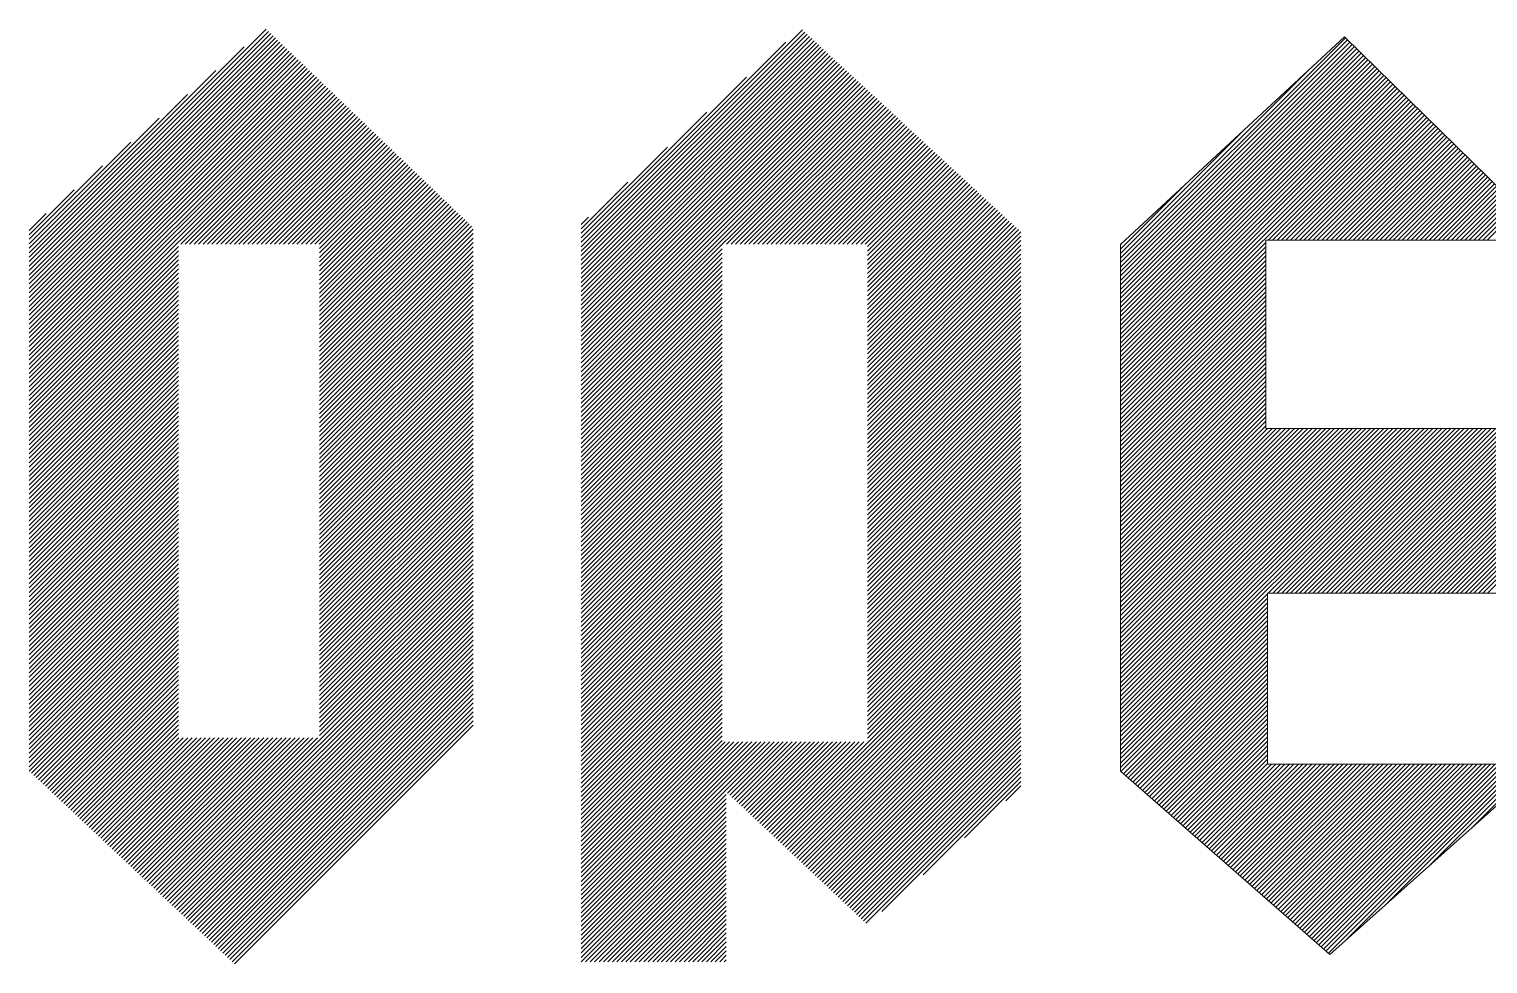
# Model space of a CAD drawing. Header units: inches. Extents: x 35 to 2894, y 23 to 617.
# Drawn here: x 846.41 to 855.64, y 117.64 to 123.56 of the extents above; entities that cross this region are included whole.
import ezdxf

# ---------------------------------------------------------------- set-up
doc = ezdxf.new("R2010")
doc.units = ezdxf.units.IN
doc.header["$MEASUREMENT"] = 0
doc.layers.add('ONDOCS', color=7, linetype='Continuous', lineweight=0)

msp = doc.modelspace()

# ---------------------------------------------------------------- linework, layer by layer
at = {"layer": 'ONDOCS', "color": 7, "linetype": 'Continuous', "lineweight": 0, "ltscale": 100}
for p, q in [((846.4092, 122.0559), (847.9093, 123.5559)), ((846.4092, 122.0276), (847.9237, 123.542)), ((846.4092, 121.9993), (847.9381, 123.5282)), ((846.4092, 121.971), (847.9526, 123.5143)), ((846.4092, 121.9427), (847.967, 123.5005)), ((849.9011, 122.1503), (851.3017, 123.5509)), ((849.9011, 122.122), (851.3164, 123.5373)), ((849.9011, 122.0937), (851.3311, 123.5237)), ((849.9011, 122.0654), (851.3458, 123.5101)), ((849.9011, 122.0371), (851.3605, 123.4965)), ((853.3138, 122.0782), (854.7372, 123.5016)), ((846.4092, 121.9144), (847.9814, 123.4866)), ((846.4092, 121.8861), (847.9959, 123.4727)), ((846.4092, 121.8578), (848.0103, 123.4589)), ((846.4092, 122.0842), (847.7701, 123.445)), ((846.4092, 121.8295), (848.0247, 123.445)), ((846.4092, 121.8012), (848.0392, 123.4312)), ((846.4092, 121.7729), (848.0536, 123.4173)), ((846.4092, 121.7446), (848.0681, 123.4034)), ((849.9011, 122.0088), (851.3752, 123.4829)), ((849.9011, 122.1786), (851.197, 123.4745)), ((849.9011, 121.9805), (851.3899, 123.4693)), ((849.9011, 121.9522), (851.4046, 123.4557)), ((849.9011, 121.9239), (851.4193, 123.4421)), ((849.9011, 121.8956), (851.434, 123.4285)), ((849.9011, 121.8673), (851.4487, 123.4149)), ((849.9011, 121.839), (851.4634, 123.4013)), ((853.3138, 122.0499), (854.7515, 123.4876)), ((853.3138, 122.0216), (854.7658, 123.4736)), ((853.3138, 121.9934), (854.78, 123.4596)), ((853.3138, 121.9651), (854.7943, 123.4456)), ((853.3138, 121.9368), (854.8086, 123.4316)), ((853.3138, 121.9085), (854.8229, 123.4176)), ((853.3138, 121.8802), (854.8372, 123.4036)), ((846.4092, 121.7163), (848.0825, 123.3896)), ((846.4092, 121.688), (848.0969, 123.3757)), ((846.4092, 121.6597), (848.1114, 123.3619)), ((846.4092, 121.6314), (848.1258, 123.348)), ((846.4092, 121.6031), (848.1402, 123.3341)), ((846.4092, 121.5748), (848.1547, 123.3203)), ((846.4092, 121.5466), (848.1691, 123.3064)), ((849.9011, 121.8107), (851.4781, 123.3878)), ((849.9011, 121.7825), (851.4928, 123.3742)), ((849.9011, 121.7542), (851.5075, 123.3606)), ((849.9011, 121.7259), (851.5222, 123.347)), ((849.9011, 121.6976), (851.5369, 123.3334)), ((849.9011, 121.6693), (851.5516, 123.3198)), ((849.9011, 121.641), (851.5663, 123.3062)), ((853.3138, 121.8519), (854.8515, 123.3896)), ((853.3138, 121.8236), (854.8658, 123.3756)), ((853.3138, 121.7953), (854.8801, 123.3616)), ((853.3138, 121.767), (854.8944, 123.3476)), ((853.3138, 121.7387), (854.9087, 123.3336)), ((853.3138, 121.7104), (854.9229, 123.3196)), ((853.3138, 121.6821), (854.9372, 123.3056)), ((846.4092, 122.1125), (847.5909, 123.2941)), ((846.4092, 121.5183), (848.1835, 123.2926)), ((846.4092, 121.49), (848.198, 123.2787)), ((846.4092, 121.4617), (848.2124, 123.2649)), ((846.4092, 121.4334), (848.2268, 123.251)), ((846.4092, 121.4051), (848.2413, 123.2371)), ((846.4092, 121.3768), (848.2557, 123.2233)), ((849.9011, 121.6127), (851.581, 123.2926)), ((849.9011, 121.5844), (851.5957, 123.279)), ((849.9011, 121.5561), (851.6104, 123.2654)), ((849.9011, 122.2069), (850.9471, 123.2529)), ((849.9011, 121.5278), (851.6251, 123.2518)), ((849.9011, 121.4995), (851.6398, 123.2382)), ((849.9011, 121.4712), (851.6545, 123.2246)), ((853.3138, 121.6539), (854.9515, 123.2915)), ((853.3138, 122.1065), (854.4867, 123.2794)), ((853.3138, 121.6256), (854.9658, 123.2775)), ((853.3138, 121.5973), (854.9801, 123.2635)), ((853.3138, 121.569), (854.9944, 123.2495)), ((853.3139, 121.5407), (855.0087, 123.2355)), ((853.3139, 121.5124), (855.023, 123.2215)), ((846.4092, 121.3485), (848.2702, 123.2094)), ((846.4092, 121.3202), (848.2846, 123.1956)), ((846.4092, 121.2919), (848.299, 123.1817)), ((846.4092, 121.2636), (848.3135, 123.1678)), ((846.4092, 122.1408), (847.4117, 123.1432)), ((847.3679, 122.194), (848.3279, 123.154)), ((847.3962, 122.194), (848.3423, 123.1401)), ((847.4245, 122.194), (848.3568, 123.1263)), ((849.9011, 121.4429), (851.6692, 123.211)), ((849.9011, 121.4146), (851.6839, 123.1975)), ((849.9011, 121.3863), (851.6986, 123.1839)), ((849.9011, 121.358), (851.7133, 123.1703)), ((849.9011, 121.3297), (851.728, 123.1567)), ((849.9011, 121.3014), (851.7427, 123.1431)), ((850.822, 122.194), (851.7574, 123.1295)), ((853.3139, 121.4841), (855.0373, 123.2075)), ((853.3139, 121.4558), (855.0516, 123.1935)), ((853.3139, 121.4275), (855.0659, 123.1795)), ((853.3139, 121.3992), (855.0801, 123.1655)), ((853.3139, 121.3709), (855.0944, 123.1515)), ((853.3139, 121.3426), (855.1087, 123.1375)), ((853.3139, 121.3144), (855.123, 123.1235)), ((847.4528, 122.194), (848.3712, 123.1124)), ((847.4811, 122.194), (848.3856, 123.0985)), ((847.5094, 122.194), (848.4001, 123.0847)), ((847.5377, 122.194), (848.4145, 123.0708)), ((847.566, 122.194), (848.429, 123.057)), ((847.5943, 122.194), (848.4434, 123.0431)), ((847.6226, 122.194), (848.4578, 123.0293)), ((849.9011, 122.2352), (850.6971, 123.0312)), ((850.8503, 122.194), (851.7721, 123.1159)), ((850.8786, 122.194), (851.7868, 123.1023)), ((850.9069, 122.194), (851.8015, 123.0887)), ((850.9351, 122.194), (851.8162, 123.0751)), ((850.9634, 122.194), (851.8309, 123.0615)), ((850.9917, 122.194), (851.8457, 123.0479)), ((851.02, 122.194), (851.8604, 123.0343)), ((854.2481, 122.2203), (855.1373, 123.1095)), ((854.2764, 122.2203), (855.1516, 123.0955)), ((854.3047, 122.2203), (855.1659, 123.0815)), ((854.333, 122.2203), (855.1802, 123.0675)), ((854.3613, 122.2203), (855.1945, 123.0535)), ((854.3896, 122.2203), (855.2088, 123.0395)), ((846.4092, 122.169), (847.2325, 122.9923)), ((847.6509, 122.194), (848.4723, 123.0154)), ((847.6792, 122.194), (848.4867, 123.0015)), ((847.7075, 122.194), (848.5011, 122.9877)), ((847.7358, 122.194), (848.5156, 122.9738)), ((847.7641, 122.194), (848.53, 122.96)), ((847.7924, 122.194), (848.5444, 122.9461)), ((851.0483, 122.194), (851.8751, 123.0207)), ((851.0766, 122.194), (851.8898, 123.0072)), ((851.1049, 122.194), (851.9045, 122.9936)), ((851.1332, 122.194), (851.9192, 122.98)), ((851.1615, 122.194), (851.9339, 122.9664)), ((851.1898, 122.194), (851.9486, 122.9528)), ((851.2181, 122.194), (851.9633, 122.9392)), ((854.4179, 122.2203), (855.223, 123.0255)), ((854.4462, 122.2203), (855.2373, 123.0115)), ((854.4745, 122.2203), (855.2516, 122.9975)), ((854.5027, 122.2203), (855.2659, 122.9834)), ((854.531, 122.2203), (855.2802, 122.9694)), ((854.5593, 122.2203), (855.2945, 122.9554)), ((854.5876, 122.2203), (855.3088, 122.9414)), ((847.8207, 122.194), (848.5589, 122.9322)), ((847.849, 122.194), (848.5733, 122.9184)), ((847.8773, 122.194), (848.5878, 122.9045)), ((847.9055, 122.194), (848.6022, 122.8907)), ((847.9338, 122.194), (848.6166, 122.8768)), ((847.9621, 122.194), (848.6311, 122.8629)), ((847.9904, 122.194), (848.6455, 122.8491)), ((851.2464, 122.194), (851.978, 122.9256)), ((851.2747, 122.194), (851.9927, 122.912)), ((851.303, 122.194), (852.0074, 122.8984)), ((851.3313, 122.194), (852.0221, 122.8848)), ((851.3596, 122.194), (852.0368, 122.8712)), ((851.3879, 122.194), (852.0515, 122.8576)), ((851.4162, 122.194), (852.0662, 122.844)), ((853.3138, 122.1348), (854.0996, 122.9206)), ((854.6159, 122.2203), (855.3231, 122.9274)), ((854.6442, 122.2203), (855.3374, 122.9134)), ((854.6725, 122.2203), (855.3517, 122.8994)), ((854.7008, 122.2203), (855.366, 122.8854)), ((854.7291, 122.2203), (855.3802, 122.8714)), ((854.7574, 122.2203), (855.3945, 122.8574)), ((854.7857, 122.2203), (855.4088, 122.8434)), ((846.4092, 122.1973), (847.0533, 122.8414)), ((848.0187, 122.194), (848.6599, 122.8352)), ((848.047, 122.194), (848.6744, 122.8214)), ((848.0753, 122.194), (848.6888, 122.8075)), ((848.1036, 122.194), (848.7032, 122.7937)), ((848.1319, 122.194), (848.7177, 122.7798)), ((848.1602, 122.194), (848.7321, 122.7659)), ((848.1885, 122.194), (848.7466, 122.7521)), ((849.9011, 122.2635), (850.4472, 122.8096)), ((851.4445, 122.194), (852.0809, 122.8304)), ((851.4728, 122.194), (852.0956, 122.8169)), ((851.501, 122.194), (852.1103, 122.8033)), ((851.5293, 122.194), (852.125, 122.7897)), ((851.5576, 122.194), (852.1397, 122.7761)), ((851.5859, 122.194), (852.1544, 122.7625)), ((854.814, 122.2203), (855.4231, 122.8294)), ((854.8423, 122.2203), (855.4374, 122.8154)), ((854.8706, 122.2203), (855.4517, 122.8014)), ((854.8989, 122.2203), (855.466, 122.7874)), ((854.9272, 122.2203), (855.4803, 122.7734)), ((854.9555, 122.2203), (855.4946, 122.7594)), ((846.4092, 122.2256), (846.8741, 122.6905)), ((848.2168, 122.194), (848.761, 122.7382)), ((848.2451, 122.194), (848.7754, 122.7244)), ((848.2471, 122.1677), (848.7899, 122.7105)), ((848.2471, 122.1394), (848.8043, 122.6966)), ((848.2471, 122.1111), (848.8187, 122.6828)), ((848.2471, 122.0828), (848.8332, 122.6689)), ((851.6142, 122.194), (852.1691, 122.7489)), ((851.6425, 122.194), (852.1838, 122.7353)), ((851.6708, 122.194), (852.1985, 122.7217)), ((851.6991, 122.194), (852.2132, 122.7081)), ((851.7127, 122.1793), (852.2279, 122.6945)), ((851.7127, 122.151), (852.2426, 122.6809)), ((851.7127, 122.1227), (852.2573, 122.6673)), ((854.9838, 122.2203), (855.5089, 122.7454)), ((855.0121, 122.2203), (855.5231, 122.7314)), ((855.0404, 122.2203), (855.5374, 122.7174)), ((855.0687, 122.2203), (855.5517, 122.7034)), ((855.0969, 122.2203), (855.566, 122.6893)), ((855.1252, 122.2203), (855.5803, 122.6753)), ((855.1535, 122.2203), (855.5946, 122.6613)), ((848.2471, 122.0545), (848.8476, 122.6551)), ((848.2471, 122.0262), (848.862, 122.6412)), ((848.2471, 121.9979), (848.8765, 122.6273)), ((848.2471, 121.9696), (848.8909, 122.6135)), ((848.2471, 121.9413), (848.9054, 122.5996)), ((848.2471, 121.913), (848.9198, 122.5858)), ((848.2471, 121.8847), (848.9342, 122.5719)), ((849.9011, 122.2918), (850.1972, 122.5879)), ((851.7127, 122.0944), (852.272, 122.6537)), ((851.7127, 122.0661), (852.2867, 122.6402)), ((851.7127, 122.0378), (852.3014, 122.6266)), ((851.7127, 122.0095), (852.3161, 122.613)), ((851.7127, 121.9812), (852.3308, 122.5994)), ((851.7127, 121.9529), (852.3455, 122.5858)), ((851.7127, 121.9246), (852.3602, 122.5722)), ((855.1818, 122.2203), (855.6089, 122.6473)), ((855.2101, 122.2203), (855.6232, 122.6333)), ((855.2384, 122.2203), (855.6375, 122.6193)), ((855.2667, 122.2203), (855.6518, 122.6053)), ((855.295, 122.2203), (855.6661, 122.5913)), ((855.3233, 122.2203), (855.6803, 122.5773)), ((846.4092, 122.2539), (846.6949, 122.5396)), ((848.2471, 121.8564), (848.9487, 122.5581)), ((848.2471, 121.8281), (848.9631, 122.5442)), ((848.2471, 121.7999), (848.9775, 122.5303)), ((848.2471, 121.7716), (848.992, 122.5165)), ((848.2471, 121.7433), (849.0064, 122.5026)), ((848.2471, 121.715), (849.0208, 122.4888)), ((848.2471, 121.6867), (849.0353, 122.4749)), ((851.7127, 121.8963), (852.3749, 122.5586)), ((851.7127, 121.868), (852.3896, 122.545)), ((851.7127, 121.8397), (852.4043, 122.5314)), ((851.7127, 121.8114), (852.419, 122.5178)), ((851.7127, 121.7831), (852.4337, 122.5042)), ((851.7127, 121.7548), (852.4484, 122.4906)), ((851.7127, 121.7265), (852.4631, 122.477)), ((853.3138, 122.1631), (853.7125, 122.5618)), ((855.3516, 122.2203), (855.6946, 122.5633)), ((855.3799, 122.2203), (855.7089, 122.5493)), ((855.4082, 122.2203), (855.7232, 122.5353)), ((855.4365, 122.2203), (855.7375, 122.5213)), ((855.4648, 122.2203), (855.7518, 122.5073)), ((855.4931, 122.2203), (855.7661, 122.4933)), ((855.5214, 122.2203), (855.7804, 122.4793)), ((846.4092, 122.2822), (846.5157, 122.3887)), ((848.2471, 121.6584), (849.0497, 122.461)), ((848.2471, 121.6301), (849.0642, 122.4472)), ((848.2471, 121.6018), (849.0786, 122.4333)), ((848.2471, 121.5735), (849.093, 122.4195)), ((848.2471, 121.5452), (849.1075, 122.4056)), ((848.2471, 121.5169), (849.1219, 122.3917)), ((851.7127, 121.6983), (852.4779, 122.4634)), ((851.7127, 121.67), (852.4926, 122.4499)), ((851.7127, 121.6417), (852.5073, 122.4363)), ((851.7127, 121.6134), (852.522, 122.4227)), ((851.7127, 121.5851), (852.5367, 122.4091)), ((851.7127, 121.5568), (852.5514, 122.3955)), ((851.7127, 121.5285), (852.5661, 122.3819)), ((855.5497, 122.2203), (855.7947, 122.4653)), ((855.578, 122.2203), (855.809, 122.4513)), ((855.6063, 122.2203), (855.8232, 122.4373)), ((855.6346, 122.2203), (855.8375, 122.4233)), ((848.2471, 121.4886), (849.1363, 122.3779)), ((848.2471, 121.4603), (849.1508, 122.364)), ((848.2471, 121.432), (849.1652, 122.3502)), ((848.2471, 121.4037), (849.1796, 122.3363)), ((848.2471, 121.3754), (849.1941, 122.3225)), ((848.2471, 121.3471), (849.2085, 122.3086)), ((848.2471, 121.3188), (849.2185, 122.2903)), ((849.9011, 122.3201), (849.9473, 122.3663)), ((851.7127, 121.5002), (852.5808, 122.3683)), ((851.7127, 121.4719), (852.5955, 122.3547)), ((851.7127, 121.4436), (852.6102, 122.3411)), ((851.7127, 121.4153), (852.6249, 122.3275)), ((851.7127, 121.387), (852.6396, 122.3139)), ((851.7127, 121.3587), (852.6543, 122.3003)), ((848.2471, 121.2905), (849.2185, 122.262)), ((848.2471, 121.2622), (849.2185, 122.2337)), ((848.2471, 121.234), (849.2185, 122.2054)), ((851.7127, 121.3304), (852.669, 122.2867)), ((851.7127, 121.3021), (852.6837, 122.2731)), ((851.7127, 121.2738), (852.6841, 122.2452)), ((851.7127, 121.2455), (852.6841, 122.217)), ((853.3138, 122.1914), (853.3254, 122.203)), ((853.3139, 121.2861), (854.2331, 122.2053)), ((846.4092, 121.2353), (847.3544, 122.1805)), ((846.4092, 121.207), (847.3544, 122.1522)), ((846.4092, 121.1787), (847.3544, 122.1239)), ((848.2471, 121.2057), (849.2185, 122.1771)), ((848.2471, 121.1774), (849.2185, 122.1488)), ((848.2471, 121.1491), (849.2185, 122.1205)), ((849.9011, 121.2731), (850.7937, 122.1658)), ((849.9011, 121.2448), (850.7937, 122.1375)), ((849.9011, 121.2166), (850.7937, 122.1092)), ((851.7127, 121.2172), (852.6841, 122.1887)), ((851.7127, 121.1889), (852.6841, 122.1604)), ((851.7127, 121.1606), (852.6841, 122.1321)), ((851.7127, 121.1324), (852.6841, 122.1038)), ((853.3139, 121.2578), (854.2331, 122.177)), ((853.3139, 121.2295), (854.2331, 122.1487)), ((853.3139, 121.2012), (854.2331, 122.1204)), ((846.4092, 121.1504), (847.3544, 122.0956)), ((846.4092, 121.1221), (847.3544, 122.0673)), ((846.4092, 121.0938), (847.3544, 122.039)), ((848.2471, 121.1208), (849.2185, 122.0922)), ((848.2471, 121.0925), (849.2185, 122.0639)), ((848.2471, 121.0642), (849.2185, 122.0356)), ((849.9011, 121.1883), (850.7937, 122.0809)), ((849.9011, 121.16), (850.7937, 122.0526)), ((849.9011, 121.1317), (850.7937, 122.0243)), ((851.7127, 121.1041), (852.6841, 122.0755)), ((851.7127, 121.0758), (852.6841, 122.0472)), ((851.7127, 121.0475), (852.6841, 122.0189)), ((853.3139, 121.1729), (854.2331, 122.0921)), ((853.3139, 121.1446), (854.2331, 122.0638)), ((853.3139, 121.1163), (854.2331, 122.0355)), ((846.4092, 121.0655), (847.3544, 122.0107)), ((846.4092, 121.0372), (847.3544, 121.9824)), ((846.4092, 121.0089), (847.3544, 121.9541)), ((846.4092, 120.9807), (847.3544, 121.9258)), ((848.2471, 121.0359), (849.2185, 122.0073)), ((848.2471, 121.0076), (849.2185, 121.979)), ((848.2471, 120.9793), (849.2185, 121.9507)), ((848.2471, 120.951), (849.2185, 121.9224)), ((849.9011, 121.1034), (850.7937, 121.996)), ((849.9011, 121.0751), (850.7937, 121.9677)), ((849.9011, 121.0468), (850.7937, 121.9394)), ((851.7127, 121.0192), (852.6841, 121.9906)), ((851.7127, 120.9909), (852.6841, 121.9623)), ((851.7127, 120.9626), (852.6841, 121.934)), ((853.3139, 121.088), (854.2331, 122.0072)), ((853.3139, 121.0597), (854.2331, 121.9789)), ((853.3139, 121.0314), (854.2331, 121.9506)), ((853.3139, 121.0031), (854.2331, 121.9223)), ((846.4092, 120.9524), (847.3544, 121.8975)), ((846.4092, 120.9241), (847.3544, 121.8692)), ((846.4092, 120.8958), (847.3544, 121.8409)), ((848.2471, 120.9227), (849.2185, 121.8941)), ((848.2471, 120.8944), (849.2185, 121.8658)), ((848.2471, 120.8661), (849.2185, 121.8375)), ((849.9011, 121.0185), (850.7937, 121.9111)), ((849.9011, 120.9902), (850.7937, 121.8828)), ((849.9011, 120.9619), (850.7937, 121.8546)), ((851.7127, 120.9343), (852.6841, 121.9057)), ((851.7127, 120.906), (852.6841, 121.8774)), ((851.7127, 120.8777), (852.6841, 121.8491)), ((853.3139, 120.9749), (854.2331, 121.894)), ((853.3139, 120.9466), (854.2331, 121.8657)), ((853.3139, 120.9183), (854.2331, 121.8374)), ((846.4092, 120.8675), (847.3544, 121.8126)), ((846.4092, 120.8392), (847.3544, 121.7843)), ((846.4092, 120.8109), (847.3544, 121.756)), ((848.2471, 120.8378), (849.2185, 121.8092)), ((848.2471, 120.8095), (849.2185, 121.7809)), ((848.2471, 120.7812), (849.2185, 121.7527)), ((849.9011, 120.9336), (850.7937, 121.8263)), ((849.9011, 120.9053), (850.7937, 121.798)), ((849.9011, 120.877), (850.7937, 121.7697)), ((849.9011, 120.8487), (850.7937, 121.7414)), ((851.7127, 120.8494), (852.6841, 121.8208)), ((851.7127, 120.8211), (852.6841, 121.7925)), ((851.7127, 120.7928), (852.6841, 121.7642)), ((851.7127, 120.7645), (852.6841, 121.7359)), ((853.3139, 120.89), (854.2331, 121.8091)), ((853.3139, 120.8617), (854.2331, 121.7809)), ((853.3139, 120.8334), (854.2331, 121.7526)), ((846.4092, 120.7826), (847.3544, 121.7278)), ((846.4092, 120.7543), (847.3544, 121.6995)), ((846.4092, 120.726), (847.3544, 121.6712)), ((846.4092, 120.6977), (847.3544, 121.6429)), ((848.2471, 120.7529), (849.2185, 121.7244)), ((848.2471, 120.7246), (849.2185, 121.6961)), ((848.2471, 120.6963), (849.2185, 121.6678)), ((849.9011, 120.8204), (850.7937, 121.7131)), ((849.9011, 120.7921), (850.7937, 121.6848)), ((849.9011, 120.7638), (850.7937, 121.6565)), ((851.7127, 120.7362), (852.6841, 121.7076)), ((851.7127, 120.7079), (852.6841, 121.6793)), ((851.7127, 120.6796), (852.6841, 121.6511)), ((853.3139, 120.8051), (854.2331, 121.7243)), ((853.3139, 120.7768), (854.2331, 121.696)), ((853.3139, 120.7485), (854.2331, 121.6677)), ((846.4092, 120.6694), (847.3544, 121.6146)), ((846.4092, 120.6411), (847.3544, 121.5863)), ((846.4092, 120.6128), (847.3544, 121.558)), ((848.2471, 120.6681), (849.2185, 121.6395)), ((848.2471, 120.6398), (849.2185, 121.6112)), ((848.2471, 120.6115), (849.2185, 121.5829)), ((848.2471, 120.5832), (849.2185, 121.5546)), ((849.9011, 120.7355), (850.7937, 121.6282)), ((849.9011, 120.7072), (850.7937, 121.5999)), ((849.9011, 120.6789), (850.7937, 121.5716)), ((851.7127, 120.6513), (852.6841, 121.6228)), ((851.7127, 120.623), (852.6841, 121.5945)), ((851.7127, 120.5947), (852.6841, 121.5662)), ((853.314, 120.7202), (854.2331, 121.6394)), ((853.314, 120.6919), (854.2331, 121.6111)), ((853.314, 120.6636), (854.2331, 121.5828)), ((853.314, 120.6354), (854.2331, 121.5545)), ((846.4092, 120.5845), (847.3544, 121.5297)), ((846.4092, 120.5562), (847.3544, 121.5014)), ((846.4092, 120.5279), (847.3544, 121.4731)), ((848.2471, 120.5549), (849.2185, 121.5263)), ((848.2471, 120.5266), (849.2185, 121.498)), ((848.2471, 120.4983), (849.2185, 121.4697)), ((849.9011, 120.6507), (850.7937, 121.5433)), ((849.9011, 120.6224), (850.7937, 121.515)), ((849.9011, 120.5941), (850.7937, 121.4867)), ((849.9011, 120.5658), (850.7937, 121.4584)), ((851.7127, 120.5665), (852.6841, 121.5379)), ((851.7127, 120.5382), (852.6841, 121.5096)), ((851.7127, 120.5099), (852.6841, 121.4813)), ((853.314, 120.6071), (854.2331, 121.5262)), ((853.314, 120.5788), (854.2331, 121.4979)), ((853.314, 120.5505), (854.2331, 121.4696)), ((846.4092, 120.4996), (847.3544, 121.4448)), ((846.4092, 120.4713), (847.3544, 121.4165)), ((846.4092, 120.443), (847.3544, 121.3882)), ((848.2471, 120.47), (849.2185, 121.4414)), ((848.2471, 120.4417), (849.2185, 121.4131)), ((848.2471, 120.4134), (849.2185, 121.3848)), ((849.9011, 120.5375), (850.7937, 121.4301)), ((849.9011, 120.5092), (850.7937, 121.4018)), ((849.9011, 120.4809), (850.7937, 121.3735)), ((851.7127, 120.4816), (852.6841, 121.453)), ((851.7127, 120.4533), (852.6841, 121.4247)), ((851.7127, 120.425), (852.6841, 121.3964)), ((851.7127, 120.3967), (852.6841, 121.3681)), ((853.314, 120.5222), (854.2331, 121.4413)), ((853.314, 120.4939), (854.2331, 121.413)), ((853.314, 120.4656), (854.2331, 121.3847)), ((846.4092, 120.4148), (847.3544, 121.3599)), ((846.4092, 120.3865), (847.3544, 121.3316)), ((846.4092, 120.3582), (847.3544, 121.3033)), ((846.4092, 120.3299), (847.3544, 121.275)), ((848.2471, 120.3851), (849.2185, 121.3565)), ((848.2471, 120.3568), (849.2185, 121.3282)), ((848.2471, 120.3285), (849.2185, 121.2999)), ((849.9011, 120.4526), (850.7937, 121.3452)), ((849.9011, 120.4243), (850.7937, 121.3169)), ((849.9011, 120.396), (850.7937, 121.2887)), ((851.7127, 120.3684), (852.6841, 121.3398)), ((851.7127, 120.3401), (852.6841, 121.3115)), ((851.7127, 120.3118), (852.6841, 121.2832)), ((853.314, 120.4373), (854.2331, 121.3564)), ((853.314, 120.409), (854.2331, 121.3281)), ((853.314, 120.3807), (854.2331, 121.2998)), ((846.4092, 120.3016), (847.3544, 121.2467)), ((846.4092, 120.2733), (847.3544, 121.2184)), ((846.4092, 120.245), (847.3544, 121.1901)), ((848.2471, 120.3002), (849.2185, 121.2716)), ((848.2471, 120.2719), (849.2185, 121.2433)), ((848.2471, 120.2436), (849.2185, 121.215)), ((848.2471, 120.2153), (849.2185, 121.1867)), ((849.9011, 120.3677), (850.7937, 121.2604)), ((849.9011, 120.3394), (850.7937, 121.2321)), ((849.9011, 120.3111), (850.7937, 121.2038)), ((851.7127, 120.2835), (852.6841, 121.2549)), ((851.7127, 120.2552), (852.6841, 121.2266)), ((851.7127, 120.2269), (852.6841, 121.1983)), ((853.314, 120.3524), (854.2331, 121.2715)), ((853.314, 120.3241), (854.2331, 121.2432)), ((853.314, 120.2959), (854.2331, 121.215)), ((853.314, 120.2676), (854.2331, 121.1867)), ((846.4092, 120.2167), (847.3544, 121.1619)), ((846.4092, 120.1884), (847.3544, 121.1336)), ((846.4092, 120.1601), (847.3544, 121.1053)), ((848.2471, 120.187), (849.2185, 121.1585)), ((848.2471, 120.1587), (849.2185, 121.1302)), ((848.2471, 120.1304), (849.2185, 121.1019)), ((849.9011, 120.2828), (850.7937, 121.1755)), ((849.9011, 120.2545), (850.7937, 121.1472)), ((849.9011, 120.2262), (850.7937, 121.1189)), ((849.9011, 120.1979), (850.7937, 121.0906)), ((851.7127, 120.1986), (852.6841, 121.17)), ((851.7127, 120.1703), (852.6841, 121.1417)), ((851.7127, 120.142), (852.6841, 121.1134)), ((853.314, 120.2393), (854.2331, 121.1584)), ((853.314, 120.211), (854.2331, 121.1301)), ((853.314, 120.1827), (854.2331, 121.1018)), ((846.4092, 120.1318), (847.3544, 121.077)), ((846.4092, 120.1035), (847.3544, 121.0487)), ((846.4092, 120.0752), (847.3544, 121.0204)), ((848.2471, 120.1021), (849.2185, 121.0736)), ((848.2471, 120.0739), (849.2185, 121.0453)), ((848.2471, 120.0456), (849.2185, 121.017)), ((849.9011, 120.1696), (850.7937, 121.0623)), ((849.9011, 120.1413), (850.7937, 121.034)), ((849.9011, 120.113), (850.7937, 121.0057)), ((851.7127, 120.1137), (852.6841, 121.0851)), ((851.7127, 120.0854), (852.6841, 121.0569)), ((851.7127, 120.0571), (852.6841, 121.0286)), ((851.7127, 120.0288), (852.6841, 121.0003)), ((853.314, 120.1544), (854.2331, 121.0735)), ((853.314, 120.1261), (854.2331, 121.0452)), ((853.314, 120.0978), (854.2447, 121.0285)), ((853.314, 120.0695), (854.273, 121.0285)), ((853.314, 120.0412), (854.3013, 121.0285)), ((853.314, 120.0129), (854.3296, 121.0285)), ((853.314, 119.9846), (854.3578, 121.0285)), ((853.314, 119.9564), (854.3861, 121.0285)), ((853.314, 119.9281), (854.4144, 121.0285)), ((853.3141, 119.8998), (854.4427, 121.0285)), ((853.3141, 119.8715), (854.471, 121.0285)), ((853.3141, 119.8432), (854.4993, 121.0285)), ((853.3141, 119.8149), (854.5276, 121.0285)), ((853.3141, 119.7866), (854.5559, 121.0285)), ((853.3141, 119.7583), (854.5842, 121.0285)), ((853.3141, 119.73), (854.6125, 121.0285)), ((853.3141, 119.7017), (854.6408, 121.0285)), ((853.3141, 119.6734), (854.6691, 121.0285)), ((853.3141, 119.6452), (854.6974, 121.0285)), ((853.3141, 119.6169), (854.7257, 121.0285)), ((853.3141, 119.5886), (854.754, 121.0285)), ((853.3141, 119.5603), (854.7823, 121.0285)), ((853.3141, 119.532), (854.8106, 121.0285)), ((853.3141, 119.5037), (854.8389, 121.0285)), ((853.3141, 119.4754), (854.8672, 121.0285)), ((853.3141, 119.4471), (854.8955, 121.0285)), ((853.3141, 119.4188), (854.9237, 121.0285)), ((853.3141, 119.3905), (854.952, 121.0285)), ((853.3141, 119.3622), (854.9803, 121.0285)), ((853.3141, 119.3339), (855.0086, 121.0285)), ((853.3141, 119.3057), (855.0369, 121.0285)), ((853.3141, 119.2774), (855.0652, 121.0285)), ((853.3141, 119.2491), (855.0935, 121.0285)), ((853.3141, 119.2208), (855.1218, 121.0285)), ((853.3141, 119.1925), (855.1501, 121.0285)), ((853.3141, 119.1642), (855.1784, 121.0285)), ((853.3141, 119.1359), (855.2067, 121.0285)), ((853.3141, 119.1076), (855.235, 121.0285)), ((853.3142, 119.0793), (855.2633, 121.0285)), ((854.2492, 119.9861), (855.2916, 121.0285)), ((854.2775, 119.9861), (855.3199, 121.0285)), ((854.3058, 119.9861), (855.3482, 121.0285)), ((854.3341, 119.9861), (855.3765, 121.0285)), ((854.3624, 119.9861), (855.4048, 121.0285)), ((854.3907, 119.9861), (855.4331, 121.0285)), ((854.419, 119.9861), (855.4614, 121.0285)), ((854.4473, 119.9861), (855.4897, 121.0285)), ((854.4756, 119.9861), (855.5179, 121.0285)), ((854.5039, 119.9861), (855.5462, 121.0285)), ((854.5322, 119.9861), (855.5745, 121.0285)), ((854.5605, 119.9861), (855.6028, 121.0285)), ((854.5888, 119.9861), (855.6311, 121.0285)), ((854.6171, 119.9861), (855.6594, 121.0285)), ((854.6454, 119.9861), (855.6877, 121.0285)), ((854.6737, 119.9861), (855.716, 121.0285)), ((854.702, 119.9861), (855.7443, 121.0285)), ((854.7303, 119.9861), (855.7726, 121.0285)), ((854.7585, 119.9861), (855.8009, 121.0285)), ((854.7868, 119.9861), (855.8292, 121.0285)), ((854.8151, 119.9861), (855.8575, 121.0285)), ((854.8434, 119.9861), (855.8858, 121.0285)), ((854.8717, 119.9861), (855.9141, 121.0285)), ((854.9, 119.9861), (855.9424, 121.0285)), ((854.9283, 119.9861), (855.9707, 121.0285)), ((854.9566, 119.9861), (855.999, 121.0285)), ((854.9849, 119.9861), (856.0273, 121.0285)), ((855.0132, 119.9861), (856.0556, 121.0285)), ((855.0415, 119.9861), (856.0563, 121.0009)), ((846.4092, 120.0469), (847.3544, 120.9921)), ((846.4092, 120.0186), (847.3544, 120.9638)), ((846.4092, 119.9903), (847.3544, 120.9355)), ((846.4092, 119.962), (847.3544, 120.9072)), ((848.2471, 120.0173), (849.2185, 120.9887)), ((848.2471, 119.989), (849.2185, 120.9604)), ((848.2471, 119.9607), (849.2185, 120.9321)), ((848.2471, 119.9324), (849.2185, 120.9038)), ((849.9011, 120.0848), (850.7937, 120.9774)), ((849.9011, 120.0565), (850.7937, 120.9491)), ((849.9011, 120.0282), (850.7937, 120.9208)), ((851.7127, 120.0005), (852.6841, 120.972)), ((851.7127, 119.9723), (852.6841, 120.9437)), ((851.7127, 119.944), (852.6841, 120.9154)), ((855.0698, 119.9861), (856.0563, 120.9726)), ((855.0981, 119.9861), (856.0563, 120.9443)), ((855.1264, 119.9861), (856.0563, 120.916)), ((846.4092, 119.9337), (847.3544, 120.8789)), ((846.4092, 119.9054), (847.3544, 120.8506)), ((846.4092, 119.8771), (847.3544, 120.8223)), ((848.2471, 119.9041), (849.2185, 120.8755)), ((848.2471, 119.8758), (849.2185, 120.8472)), ((848.2471, 119.8475), (849.2185, 120.8189)), ((849.9011, 119.9999), (850.7937, 120.8925)), ((849.9011, 119.9716), (850.7937, 120.8642)), ((849.9011, 119.9433), (850.7937, 120.8359)), ((851.7127, 119.9157), (852.6841, 120.8871)), ((851.7127, 119.8874), (852.6841, 120.8588)), ((851.7127, 119.8591), (852.6841, 120.8305)), ((855.1547, 119.9861), (856.0563, 120.8877)), ((855.183, 119.9861), (856.0563, 120.8594)), ((855.2113, 119.9861), (856.0563, 120.8311)), ((846.4092, 119.8489), (847.3544, 120.794)), ((846.4092, 119.8206), (847.3544, 120.7657)), ((846.4092, 119.7923), (847.3544, 120.7374)), ((848.2471, 119.8192), (849.2185, 120.7906)), ((848.2471, 119.7909), (849.2185, 120.7623)), ((848.2471, 119.7626), (849.2185, 120.734)), ((849.9011, 119.915), (850.7937, 120.8076)), ((849.9011, 119.8867), (850.7937, 120.7793)), ((849.9011, 119.8584), (850.7937, 120.751)), ((849.9011, 119.8301), (850.7937, 120.7228)), ((851.7127, 119.8308), (852.6841, 120.8022)), ((851.7127, 119.8025), (852.6841, 120.7739)), ((851.7127, 119.7742), (852.6841, 120.7456)), ((855.2396, 119.9861), (856.0563, 120.8028)), ((855.2679, 119.9861), (856.0563, 120.7745)), ((855.2962, 119.9861), (856.0563, 120.7462)), ((846.4092, 119.764), (847.3544, 120.7091)), ((846.4092, 119.7357), (847.3544, 120.6808)), ((846.4092, 119.7074), (847.3544, 120.6525)), ((848.2471, 119.7343), (849.2185, 120.7057)), ((848.2471, 119.706), (849.2185, 120.6774)), ((848.2471, 119.6777), (849.2185, 120.6491)), ((849.9011, 119.8018), (850.7937, 120.6945)), ((849.9011, 119.7735), (850.7937, 120.6662)), ((849.9011, 119.7452), (850.7937, 120.6379)), ((851.7127, 119.7459), (852.6841, 120.7173)), ((851.7127, 119.7176), (852.6841, 120.689)), ((851.7127, 119.6893), (852.6841, 120.6607)), ((851.7127, 119.661), (852.6841, 120.6324)), ((855.3245, 119.9861), (856.0563, 120.7179)), ((855.3527, 119.9861), (856.0563, 120.6896)), ((855.381, 119.9861), (856.0563, 120.6613)), ((855.4093, 119.9861), (856.0563, 120.633)), ((846.4092, 119.6791), (847.3544, 120.6242)), ((846.4092, 119.6508), (847.3544, 120.596)), ((846.4092, 119.6225), (847.3544, 120.5677)), ((846.4092, 119.5942), (847.3544, 120.5394)), ((848.2471, 119.6494), (849.2185, 120.6208)), ((848.2471, 119.6211), (849.2185, 120.5926)), ((848.2471, 119.5928), (849.2185, 120.5643)), ((848.2471, 119.5645), (849.2185, 120.536)), ((849.9011, 119.7169), (850.7937, 120.6096)), ((849.9011, 119.6886), (850.7937, 120.5813)), ((849.9011, 119.6603), (850.7937, 120.553)), ((851.7127, 119.6327), (852.6841, 120.6041)), ((851.7127, 119.6044), (852.6841, 120.5758)), ((851.7127, 119.5761), (852.6841, 120.5475)), ((855.4376, 119.9861), (856.0563, 120.6047)), ((855.4659, 119.9861), (856.0563, 120.5764)), ((855.4942, 119.9861), (856.0563, 120.5481)), ((846.4092, 119.5659), (847.3544, 120.5111)), ((846.4092, 119.5376), (847.3544, 120.4828)), ((846.4092, 119.5093), (847.3544, 120.4545)), ((848.2471, 119.5362), (849.2185, 120.5077)), ((848.2471, 119.508), (849.2185, 120.4794)), ((848.2471, 119.4797), (849.2185, 120.4511)), ((849.9011, 119.632), (850.7937, 120.5247)), ((849.9011, 119.6037), (850.7937, 120.4964)), ((849.9011, 119.5754), (850.7937, 120.4681)), ((851.7127, 119.5478), (852.6841, 120.5192)), ((851.7127, 119.5195), (852.6841, 120.491)), ((851.7127, 119.4912), (852.6841, 120.4627)), ((855.5225, 119.9861), (856.0563, 120.5199)), ((855.5508, 119.9861), (856.0563, 120.4916)), ((855.5791, 119.9861), (856.0563, 120.4633)), ((846.4092, 119.481), (847.3544, 120.4262)), ((846.4092, 119.4527), (847.3544, 120.3979)), ((846.4092, 119.4244), (847.3544, 120.3696)), ((848.2471, 119.4514), (849.2185, 120.4228)), ((848.2471, 119.4231), (849.2185, 120.3945)), ((848.2471, 119.3948), (849.2185, 120.3662)), ((849.9011, 119.5471), (850.7937, 120.4398)), ((849.9011, 119.5188), (850.7937, 120.4115)), ((849.9011, 119.4906), (850.7937, 120.3832)), ((849.9011, 119.4623), (850.7937, 120.3549)), ((851.7127, 119.4629), (852.6841, 120.4344)), ((851.7127, 119.4346), (852.6841, 120.4061)), ((851.7127, 119.4064), (852.6841, 120.3778)), ((855.6074, 119.9861), (856.0563, 120.435)), ((855.6357, 119.9861), (856.0563, 120.4067)), ((846.4092, 119.3961), (847.3544, 120.3413)), ((846.4092, 119.3678), (847.3544, 120.313)), ((846.4092, 119.3395), (847.3544, 120.2847)), ((848.2471, 119.3665), (849.2185, 120.3379)), ((848.2471, 119.3382), (849.2185, 120.3096)), ((848.2471, 119.3099), (849.2185, 120.2813)), ((849.9011, 119.434), (850.7937, 120.3266)), ((849.9011, 119.4057), (850.7937, 120.2983)), ((849.9011, 119.3774), (850.7937, 120.27)), ((851.7127, 119.3781), (852.6841, 120.3495)), ((851.7127, 119.3498), (852.6841, 120.3212)), ((851.7127, 119.3215), (852.6841, 120.2929)), ((851.7127, 119.2932), (852.6841, 120.2646)), ((846.4092, 119.3112), (847.3544, 120.2564)), ((846.4092, 119.2829), (847.3544, 120.2281)), ((846.4092, 119.2547), (847.3544, 120.1998)), ((846.4092, 119.2264), (847.3544, 120.1715)), ((848.2471, 119.2816), (849.2185, 120.253)), ((848.2471, 119.2533), (849.2185, 120.2247)), ((848.2471, 119.225), (849.2185, 120.1964)), ((848.2471, 119.1967), (849.2185, 120.1681)), ((849.9011, 119.3491), (850.7937, 120.2417)), ((849.9011, 119.3208), (850.7937, 120.2134)), ((849.9011, 119.2925), (850.7937, 120.1851)), ((851.7127, 119.2649), (852.6841, 120.2363)), ((851.7127, 119.2366), (852.6841, 120.208)), ((851.7127, 119.2083), (852.6841, 120.1797)), ((846.4092, 119.1981), (847.3544, 120.1432)), ((846.4092, 119.1698), (847.3544, 120.1149)), ((846.4092, 119.1415), (847.3544, 120.0866)), ((848.2471, 119.1684), (849.2185, 120.1398)), ((848.2471, 119.1401), (849.2185, 120.1115)), ((848.2471, 119.1118), (849.2185, 120.0832)), ((849.9011, 119.2642), (850.7937, 120.1569)), ((849.9011, 119.2359), (850.7937, 120.1286)), ((849.9011, 119.2076), (850.7937, 120.1003)), ((851.7127, 119.18), (852.6841, 120.1514)), ((851.7127, 119.1517), (852.6841, 120.1231)), ((851.7127, 119.1234), (852.6841, 120.0948)), ((846.4092, 119.1132), (847.3544, 120.0583)), ((846.4092, 119.0849), (847.3544, 120.03)), ((846.4092, 119.0566), (847.3544, 120.0018)), ((847.2558, 118.0639), (849.2185, 120.0267)), ((847.2703, 118.0502), (849.2185, 119.9984)), ((848.2471, 119.0835), (849.2185, 120.0549)), ((849.9011, 119.1793), (850.7937, 120.072)), ((849.9011, 119.151), (850.7937, 120.0437)), ((849.9011, 119.1227), (850.7937, 120.0154)), ((849.9011, 119.0944), (850.7937, 119.9871)), ((851.1201, 118.446), (852.6841, 120.0099)), ((851.1347, 118.4322), (852.6841, 119.9816)), ((851.7127, 119.0951), (852.6841, 120.0665)), ((851.7127, 119.0668), (852.6841, 120.0382)), ((853.3142, 119.051), (854.2448, 119.9817)), ((846.4092, 119.0283), (847.3544, 119.9735)), ((846.4092, 119), (847.3544, 119.9452)), ((846.4092, 118.9717), (847.3544, 119.9169)), ((846.4092, 118.9434), (847.3544, 119.8886)), ((847.2849, 118.0365), (849.2185, 119.9701)), ((847.2995, 118.0228), (849.2185, 119.9418)), ((847.3141, 118.0091), (849.2185, 119.9135)), ((849.9011, 119.0661), (850.7937, 119.9588)), ((849.9011, 119.0378), (850.7937, 119.9305)), ((849.9011, 119.0095), (850.7937, 119.9022)), ((851.1493, 118.4185), (852.6841, 119.9533)), ((851.1638, 118.4048), (852.6841, 119.9251)), ((851.1784, 118.3911), (852.6841, 119.8968)), ((853.3142, 119.0227), (854.2448, 119.9534)), ((853.3142, 118.9944), (854.2448, 119.9251)), ((853.3142, 118.9662), (854.2448, 119.8968)), ((846.4092, 118.9151), (847.3544, 119.8603)), ((846.4092, 118.8868), (847.3544, 119.832)), ((846.4098, 118.8591), (847.3544, 119.8037)), ((847.3287, 117.9954), (849.2185, 119.8852)), ((847.3433, 117.9817), (849.2185, 119.8569)), ((847.3579, 117.968), (849.2185, 119.8286)), ((847.3724, 117.9543), (849.2185, 119.8003)), ((849.9011, 118.9812), (850.7937, 119.8739)), ((849.9011, 118.9529), (850.7937, 119.8456)), ((849.9011, 118.9247), (850.7937, 119.8173)), ((851.193, 118.3774), (852.6841, 119.8685)), ((851.2076, 118.3637), (852.6841, 119.8402)), ((851.2221, 118.3499), (852.6841, 119.8119)), ((853.3142, 118.9379), (854.2448, 119.8685)), ((853.3142, 118.9096), (854.2448, 119.8402)), ((853.3142, 118.8813), (854.2448, 119.8119)), ((846.4244, 118.8454), (847.3544, 119.7754)), ((846.439, 118.8317), (847.3544, 119.7471)), ((846.4536, 118.818), (847.3544, 119.7188)), ((847.387, 117.9406), (849.2185, 119.772)), ((847.4016, 117.9268), (849.2185, 119.7437)), ((847.4162, 117.9131), (849.2185, 119.7154)), ((849.9011, 118.8964), (850.7937, 119.789)), ((849.9011, 118.8681), (850.7937, 119.7607)), ((849.9011, 118.8398), (850.7937, 119.7324)), ((849.9011, 118.8115), (850.7937, 119.7041)), ((851.2367, 118.3362), (852.6841, 119.7836)), ((851.2513, 118.3225), (852.6841, 119.7553)), ((851.2659, 118.3088), (852.6841, 119.727)), ((853.3172, 118.856), (854.2448, 119.7836)), ((853.3323, 118.8428), (854.2448, 119.7553)), ((853.3474, 118.8296), (854.2448, 119.727)), ((846.4682, 118.8043), (847.3544, 119.6905)), ((846.4828, 118.7906), (847.3544, 119.6622)), ((846.4973, 118.7769), (847.3544, 119.6339)), ((847.4308, 117.8994), (849.2185, 119.6871)), ((847.4454, 117.8857), (849.2185, 119.6588)), ((847.46, 117.872), (849.2185, 119.6305)), ((849.9011, 118.7832), (850.7937, 119.6758)), ((849.9011, 118.7549), (850.7937, 119.6475)), ((849.9011, 118.7266), (850.7937, 119.6192)), ((851.2804, 118.2951), (852.6841, 119.6987)), ((851.295, 118.2813), (852.6841, 119.6704)), ((851.3096, 118.2676), (852.6841, 119.6421)), ((851.3242, 118.2539), (852.6841, 119.6138)), ((853.3625, 118.8164), (854.2448, 119.6987)), ((853.3776, 118.8032), (854.2448, 119.6704)), ((853.3927, 118.79), (854.2448, 119.6421)), ((853.4077, 118.7768), (854.2448, 119.6138)), ((846.5119, 118.7632), (847.3544, 119.6056)), ((846.5265, 118.7494), (847.3544, 119.5773)), ((846.5411, 118.7357), (847.3544, 119.549)), ((846.5557, 118.722), (847.3544, 119.5207)), ((847.4745, 117.8583), (849.2185, 119.6022)), ((847.4891, 117.8446), (849.2185, 119.5739)), ((847.5037, 117.8309), (849.2185, 119.5456)), ((849.9011, 118.6983), (850.7937, 119.5909)), ((849.9011, 118.67), (850.7937, 119.5627)), ((849.9011, 118.6417), (850.7937, 119.5344)), ((851.3387, 118.2402), (852.6841, 119.5855)), ((851.3533, 118.2265), (852.6841, 119.5572)), ((851.3679, 118.2127), (852.6841, 119.5289)), ((853.4228, 118.7636), (854.2448, 119.5855)), ((853.4379, 118.7504), (854.2448, 119.5572)), ((853.453, 118.7372), (854.2448, 119.5289)), ((846.5703, 118.7083), (847.3544, 119.4924)), ((846.5848, 118.6946), (847.3544, 119.4641)), ((846.5994, 118.6809), (847.3544, 119.4359)), ((847.5183, 117.8172), (849.2185, 119.5173)), ((847.5329, 117.8035), (849.2185, 119.489)), ((847.5475, 117.7897), (849.2185, 119.4608)), ((847.5621, 117.776), (849.2185, 119.4325)), ((849.9011, 118.6134), (850.7937, 119.5061)), ((849.9011, 118.5851), (850.7937, 119.4778)), ((849.9011, 118.5568), (850.7937, 119.4495)), ((851.3825, 118.199), (852.6841, 119.5006)), ((851.3971, 118.1853), (852.6841, 119.4723)), ((851.4116, 118.1716), (852.6841, 119.444)), ((853.4681, 118.724), (854.2448, 119.5007)), ((853.4832, 118.7108), (854.2448, 119.4724)), ((853.4983, 118.6976), (854.2448, 119.4441)), ((846.614, 118.6672), (847.3544, 119.4076)), ((846.6286, 118.6535), (847.3544, 119.3793)), ((846.6432, 118.6398), (847.3544, 119.351)), ((847.5766, 117.7623), (849.2185, 119.4042)), ((847.5912, 117.7486), (849.2185, 119.3759)), ((847.6058, 117.7349), (849.2185, 119.3476)), ((849.9011, 118.5285), (850.7937, 119.4212)), ((849.9011, 118.5002), (850.7937, 119.3929)), ((849.9011, 118.4719), (850.7937, 119.3646)), ((849.9011, 118.4436), (850.7937, 119.3363)), ((851.4262, 118.1579), (852.6841, 119.4157)), ((851.4408, 118.1441), (852.6841, 119.3874)), ((851.4554, 118.1304), (852.6841, 119.3592)), ((853.5134, 118.6843), (854.2448, 119.4158)), ((853.5285, 118.6711), (854.2448, 119.3875)), ((853.5436, 118.6579), (854.2448, 119.3592)), ((846.6578, 118.6261), (847.3544, 119.3227)), ((846.6724, 118.6123), (847.3544, 119.2944)), ((846.6869, 118.5986), (847.3544, 119.2661)), ((847.6204, 117.7212), (849.2185, 119.3193)), ((847.635, 117.7075), (849.2185, 119.291)), ((847.6496, 117.6938), (849.2185, 119.2627)), ((849.9011, 118.4153), (850.7937, 119.308)), ((849.9011, 118.387), (850.7937, 119.2797)), ((849.9011, 118.3588), (850.7937, 119.2514)), ((851.4699, 118.1167), (852.6841, 119.3309)), ((851.4845, 118.103), (852.6841, 119.3026)), ((851.4991, 118.0893), (852.6841, 119.2743)), ((851.5137, 118.0756), (852.6841, 119.246)), ((853.5587, 118.6447), (854.2448, 119.3309)), ((853.5737, 118.6315), (854.2448, 119.3026)), ((853.5888, 118.6183), (854.2448, 119.2743)), ((853.6039, 118.6051), (854.2448, 119.246)), ((846.7015, 118.5849), (847.3544, 119.2378)), ((846.7161, 118.5712), (847.3544, 119.2095)), ((846.7307, 118.5575), (847.3544, 119.1812)), ((846.7453, 118.5438), (847.3544, 119.1529)), ((847.6641, 117.6801), (849.2185, 119.2344)), ((847.6787, 117.6664), (849.2185, 119.2061)), ((847.6933, 117.6526), (849.2185, 119.1778)), ((849.9011, 118.3305), (850.7937, 119.2231)), ((849.9011, 118.3022), (850.7937, 119.1948)), ((849.9011, 118.2739), (850.7937, 119.1665)), ((851.5282, 118.0618), (852.6841, 119.2177)), ((851.5428, 118.0481), (852.6841, 119.1894)), ((851.5574, 118.0344), (852.6841, 119.1611)), ((853.619, 118.5919), (854.2448, 119.2177)), ((853.6341, 118.5787), (854.2448, 119.1894)), ((853.6492, 118.5655), (854.2448, 119.1611)), ((846.7599, 118.5301), (847.3544, 119.1246)), ((846.7745, 118.5164), (847.3544, 119.0963)), ((846.789, 118.5027), (847.3561, 119.0697)), ((846.8036, 118.489), (847.3844, 119.0697)), ((846.8182, 118.4752), (847.4127, 119.0697)), ((846.8328, 118.4615), (847.441, 119.0697)), ((846.8474, 118.4478), (847.4693, 119.0697)), ((846.862, 118.4341), (847.4976, 119.0697)), ((846.8766, 118.4204), (847.5259, 119.0697)), ((846.8911, 118.4067), (847.5542, 119.0697)), ((846.9057, 118.393), (847.5825, 119.0697)), ((846.9203, 118.3793), (847.6108, 119.0697)), ((846.9349, 118.3656), (847.6391, 119.0697)), ((846.9495, 118.3519), (847.6673, 119.0697)), ((846.9641, 118.3381), (847.6956, 119.0697)), ((846.9786, 118.3244), (847.7239, 119.0697)), ((846.9932, 118.3107), (847.7522, 119.0697)), ((847.0078, 118.297), (847.7805, 119.0697)), ((847.0224, 118.2833), (847.8088, 119.0697)), ((847.037, 118.2696), (847.8371, 119.0697)), ((847.0516, 118.2559), (847.8654, 119.0697)), ((847.0662, 118.2422), (847.8937, 119.0697)), ((847.0807, 118.2285), (847.922, 119.0697)), ((847.0953, 118.2148), (847.9503, 119.0697)), ((847.1099, 118.201), (847.9786, 119.0697)), ((847.1245, 118.1873), (848.0069, 119.0697)), ((847.1391, 118.1736), (848.0352, 119.0697)), ((847.1537, 118.1599), (848.0635, 119.0697)), ((847.1683, 118.1462), (848.0918, 119.0697)), ((847.1828, 118.1325), (848.1201, 119.0697)), ((847.1974, 118.1188), (848.1484, 119.0697)), ((847.212, 118.1051), (848.1767, 119.0697)), ((847.2266, 118.0914), (848.205, 119.0697)), ((847.2412, 118.0777), (848.2332, 119.0697)), ((847.7079, 117.6389), (849.2185, 119.1495)), ((849.9011, 118.2456), (850.7937, 119.1382)), ((849.9011, 118.2173), (850.7937, 119.1099)), ((849.9011, 118.189), (850.7937, 119.0816)), ((851.572, 118.0207), (852.6841, 119.1328)), ((851.5865, 118.007), (852.6841, 119.1045)), ((851.6011, 117.9932), (852.6841, 119.0762)), ((853.6643, 118.5523), (854.2448, 119.1328)), ((853.6794, 118.5391), (854.2448, 119.1045)), ((853.6945, 118.5259), (854.2448, 119.0762)), ((849.9011, 118.1607), (850.7937, 119.0533)), ((849.9011, 118.1324), (850.8122, 119.0435)), ((849.9011, 118.1041), (850.8405, 119.0435)), ((849.9011, 118.0758), (850.8688, 119.0435)), ((849.9011, 118.0475), (850.8971, 119.0435)), ((849.9011, 118.0192), (850.9253, 119.0435)), ((849.9011, 117.9909), (850.9536, 119.0435)), ((849.9011, 117.9626), (850.9819, 119.0435)), ((849.9011, 117.9343), (851.0102, 119.0435)), ((849.9011, 117.906), (851.0385, 119.0435)), ((849.9011, 117.8777), (851.0668, 119.0435)), ((849.9011, 117.8494), (851.0951, 119.0435)), ((849.9011, 117.8211), (851.1234, 119.0435)), ((850.8286, 118.7203), (851.1517, 119.0435)), ((850.8432, 118.7066), (851.18, 119.0435)), ((850.8577, 118.6929), (851.2083, 119.0435)), ((850.8723, 118.6792), (851.2366, 119.0435)), ((850.8869, 118.6655), (851.2649, 119.0435)), ((850.9015, 118.6517), (851.2932, 119.0435)), ((850.916, 118.638), (851.3215, 119.0435)), ((850.9306, 118.6243), (851.3498, 119.0435)), ((850.9452, 118.6106), (851.3781, 119.0435)), ((850.9598, 118.5969), (851.4064, 119.0435)), ((850.9743, 118.5832), (851.4347, 119.0435)), ((850.9889, 118.5694), (851.463, 119.0435)), ((851.0035, 118.5557), (851.4912, 119.0435)), ((851.0181, 118.542), (851.5195, 119.0435)), ((851.0326, 118.5283), (851.5478, 119.0435)), ((851.0472, 118.5146), (851.5761, 119.0435)), ((851.0618, 118.5008), (851.6044, 119.0435)), ((851.0764, 118.4871), (851.6327, 119.0435)), ((851.091, 118.4734), (851.661, 119.0435)), ((851.1055, 118.4597), (851.6893, 119.0435)), ((851.6157, 117.9795), (852.6841, 119.0479)), ((851.6303, 117.9658), (852.6841, 119.0196)), ((851.6448, 117.9521), (852.6841, 118.9913)), ((853.7096, 118.5127), (854.2448, 119.0479)), ((853.7247, 118.4995), (854.2448, 119.0196)), ((853.7397, 118.4863), (854.2448, 118.9913)), ((851.6594, 117.9384), (852.6841, 118.963)), ((851.674, 117.9246), (852.6841, 118.9347)), ((851.6886, 117.9109), (852.6841, 118.9064)), ((851.7032, 117.8972), (852.6841, 118.8781)), ((853.7548, 118.4731), (854.2448, 118.963)), ((853.7699, 118.4599), (854.2448, 118.9348)), ((853.785, 118.4467), (854.2448, 118.9065)), ((853.8001, 118.4335), (854.2699, 118.9033)), ((853.8152, 118.4203), (854.2982, 118.9033)), ((853.8303, 118.4071), (854.3265, 118.9033)), ((853.8454, 118.3939), (854.3548, 118.9033)), ((853.8605, 118.3806), (854.3831, 118.9033)), ((853.8756, 118.3674), (854.4114, 118.9033)), ((853.8906, 118.3542), (854.4397, 118.9033)), ((853.9057, 118.341), (854.468, 118.9033)), ((853.9208, 118.3278), (854.4963, 118.9033)), ((853.9359, 118.3146), (854.5246, 118.9033)), ((853.951, 118.3014), (854.5529, 118.9033)), ((853.9661, 118.2882), (854.5812, 118.9033)), ((853.9812, 118.275), (854.6095, 118.9033)), ((853.9963, 118.2618), (854.6378, 118.9033)), ((854.0114, 118.2486), (854.666, 118.9033)), ((854.0265, 118.2354), (854.6943, 118.9033)), ((854.0416, 118.2222), (854.7226, 118.9033)), ((854.0566, 118.209), (854.7509, 118.9033)), ((854.0717, 118.1958), (854.7792, 118.9033)), ((854.0868, 118.1826), (854.8075, 118.9033)), ((854.1019, 118.1694), (854.8358, 118.9033)), ((854.117, 118.1562), (854.8641, 118.9033)), ((854.1321, 118.143), (854.8924, 118.9033)), ((854.1472, 118.1298), (854.9207, 118.9033)), ((854.1623, 118.1166), (854.949, 118.9033)), ((854.1774, 118.1034), (854.9773, 118.9033)), ((854.1925, 118.0902), (855.0056, 118.9033)), ((854.2076, 118.0769), (855.0339, 118.9033)), ((854.2226, 118.0637), (855.0622, 118.9033)), ((854.2377, 118.0505), (855.0905, 118.9033)), ((854.2528, 118.0373), (855.1188, 118.9033)), ((854.2679, 118.0241), (855.1471, 118.9033)), ((854.283, 118.0109), (855.1754, 118.9033)), ((854.2981, 117.9977), (855.2037, 118.9033)), ((854.3132, 117.9845), (855.232, 118.9033)), ((854.3283, 117.9713), (855.2602, 118.9033)), ((854.3434, 117.9581), (855.2885, 118.9033)), ((854.3585, 117.9449), (855.3168, 118.9033)), ((854.3736, 117.9317), (855.3451, 118.9033)), ((854.3886, 117.9185), (855.3734, 118.9033)), ((854.4037, 117.9053), (855.4017, 118.9033)), ((854.4188, 117.8921), (855.43, 118.9033)), ((854.4339, 117.8789), (855.4583, 118.9033)), ((854.449, 117.8657), (855.4866, 118.9033)), ((854.4641, 117.8525), (855.5149, 118.9033)), ((854.4792, 117.8393), (855.5432, 118.9033)), ((854.4943, 117.8261), (855.5715, 118.9033)), ((854.5094, 117.8129), (855.5998, 118.9033)), ((854.5245, 117.7997), (855.6281, 118.9033)), ((854.5395, 117.7865), (855.6564, 118.9033)), ((854.5546, 117.7732), (855.6847, 118.9033)), ((854.5697, 117.76), (855.713, 118.9033)), ((854.5848, 117.7468), (855.7413, 118.9033)), ((854.5999, 117.7336), (855.7696, 118.9033)), ((854.615, 117.7204), (855.7979, 118.9033)), ((854.6301, 117.7072), (855.8261, 118.9033)), ((854.7397, 117.7885), (855.8544, 118.9033)), ((855.0046, 118.0252), (855.8827, 118.9033)), ((855.2696, 118.2618), (855.911, 118.9033)), ((855.5345, 118.4985), (855.9393, 118.9033)), ((851.8037, 117.9695), (852.6841, 118.8498)), ((852.0655, 118.2029), (852.6841, 118.8215)), ((852.3272, 118.4364), (852.6841, 118.7932)), ((849.9011, 117.7929), (850.82, 118.7118)), ((852.5889, 118.6698), (852.6841, 118.765)), ((849.9011, 117.7646), (850.82, 118.6835)), ((849.9011, 117.7363), (850.82, 118.6552)), ((849.9011, 117.708), (850.82, 118.6269)), ((849.9011, 117.6797), (850.82, 118.5986)), ((849.9017, 117.652), (850.82, 118.5703)), ((849.93, 117.652), (850.82, 118.542)), ((849.9583, 117.652), (850.82, 118.5137)), ((849.9866, 117.652), (850.82, 118.4854)), ((850.0149, 117.652), (850.82, 118.4571)), ((850.0432, 117.652), (850.82, 118.4288)), ((850.0715, 117.652), (850.82, 118.4005)), ((850.0998, 117.652), (850.82, 118.3722)), ((850.1281, 117.652), (850.82, 118.3439)), ((850.1563, 117.652), (850.82, 118.3156)), ((850.1846, 117.652), (850.82, 118.2873)), ((850.2129, 117.652), (850.82, 118.259)), ((850.2412, 117.652), (850.82, 118.2307)), ((850.2695, 117.652), (850.82, 118.2025)), ((850.2978, 117.652), (850.82, 118.1742)), ((850.3261, 117.652), (850.82, 118.1459)), ((850.3544, 117.652), (850.82, 118.1176)), ((850.3827, 117.652), (850.82, 118.0893)), ((850.411, 117.652), (850.82, 118.061)), ((850.4393, 117.652), (850.82, 118.0327)), ((850.4676, 117.652), (850.82, 118.0044)), ((850.4959, 117.652), (850.82, 117.9761)), ((850.5242, 117.652), (850.82, 117.9478)), ((850.5525, 117.652), (850.82, 117.9195)), ((850.5808, 117.652), (850.82, 117.8912)), ((850.6091, 117.652), (850.82, 117.8629)), ((850.6374, 117.652), (850.82, 117.8346)), ((850.6657, 117.652), (850.82, 117.8063)), ((850.694, 117.652), (850.82, 117.778)), ((850.7222, 117.652), (850.82, 117.7497)), ((850.7505, 117.652), (850.82, 117.7214)), ((850.7788, 117.652), (850.82, 117.6931)), ((850.8071, 117.652), (850.82, 117.6648))]:
    msp.add_line(p, q, dxfattribs=at)
at = {"layer": 'ONDOCS', "color": 7, "linetype": 'Continuous', "lineweight": 0, "ltscale": 100, "flags": 128}
msp.add_lwpolyline([(856.0447, 122.2203), (854.7319, 123.5067), (853.3138, 122.1922), (853.3142, 118.8587), (854.6395, 117.699), (855.9877, 118.9033), (854.2448, 118.9033), (854.2448, 119.9861), (856.0563, 119.9861), (856.0563, 121.0285), (854.2331, 121.0285), (854.2331, 122.2203)], close=True, dxfattribs=at)

doc.saveas('drawing.dxf')
